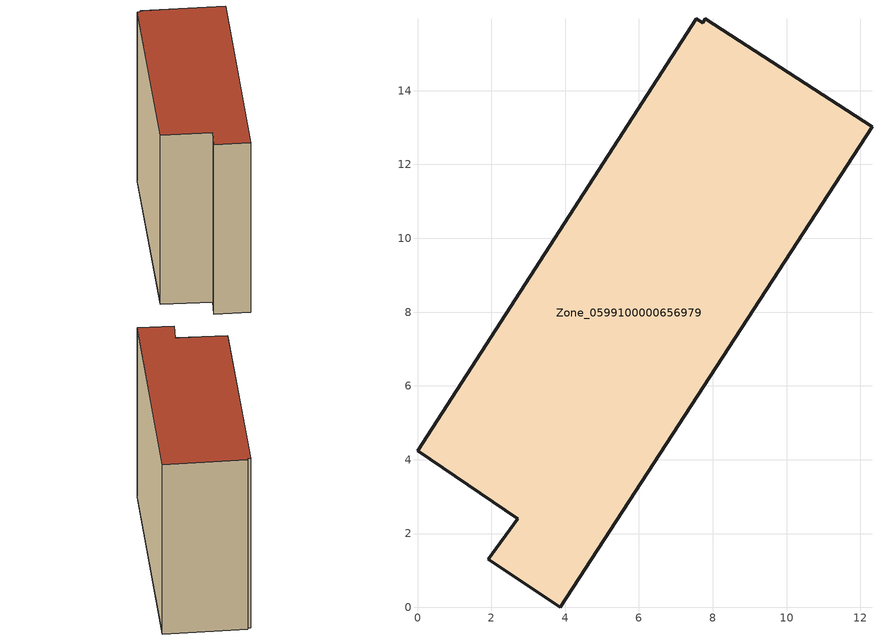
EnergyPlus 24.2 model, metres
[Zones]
Zone_0599100000656979
 floor ground (C_G): 1.92,1.31 2.71,2.4 0,4.24 7.56,15.95 7.73,15.84 7.79,15.95 12.31,13.02 3.86,0 z0
 wall outside (C_F): 2.71,2.4 1.92,1.31 3.86,0 12.31,13.02 7.79,15.95 7.73,15.84 7.56,15.95 0,4.24 2.71,2.4 z0:12.78
 roof outside (C_R): 12.31,13.02 7.79,15.95 7.73,15.84 7.56,15.95 0,4.24 2.71,2.4 1.92,1.31 3.86,0 z12.78
[BUILDING]
Pand.0599100000656979: North Axis=0; Terrain=City; Loads Convergence Tolerance Value=0.04; Temperature Convergence Tolerance Value=0.4; Solar Distribution=FullExterior; Maximum Number of Warmup Days=25; Minimum Number of Warmup Days=1
[Site:Location]
Rotterdam.The.Hague.AP_ZH_NLD Design_Conditions: Latitude=51.96; Longitude=4.45; Time Zone=1; Elevation=-4.5
[SITE:GROUNDTEMPERATURE:BUILDINGSURFACE]
18, 18, 18, 18, 18, 18, 18, 18, 18, 18, 18, 18
[MATERIAL] Thermal Absorptance=0.9; Solar Absorptance=0.7; Visible Absorptance=0.7
Name | Roughness | Thickness | Conductivity | Density | Specific Heat
G.TI.1946 | MediumSmooth | 0.15 | 1 | 540 | 1210
F.TI.1946 | Rough | 0.3 | 0.857143 | 1920 | 840
R.TI.1946 | MediumRough | 0.2 | 0.1 | 1500 | 1000
[CONSTRUCTION]
C_G: G.TI.1946
C_F: F.TI.1946
C_R: R.TI.1946
[ZONE]
Zone_0599100000656979: Type=1; Multiplier=1; Ceiling Height=Autocalculate; Volume=Autocalculate; Floor Area=autocalculate; Part of Total Floor Area=Yes
[ZONEINFILTRATION:DESIGNFLOWRATE]
Infil_Zone_0599100000656979: Zone or ZoneList or Space or SpaceList=Zone_0599100000656979; Schedule=AlwaysOn; Design Flow Rate Calculation Method=Flow/Area; Flow Rate per Floor Area=0.003; Constant Term Coefficient=1; Temperature Term Coefficient=0; Velocity Term Coefficient=0; Velocity Squared Term Coefficient=0
[HVACTEMPLATE:ZONE:IDEALLOADSAIRSYSTEM]
Zone_0599100000656979: Maximum Heating Supply Air Temperature=50; Minimum Cooling Supply Air Temperature=13; Maximum Heating Supply Air Humidity Ratio=0.0156; Minimum Cooling Supply Air Humidity Ratio=0.0077; Heating Limit=NoLimit; Cooling Limit=NoLimit; Dehumidification Control Type=ConstantSensibleHeatRatio; Cooling Sensible Heat Ratio=0.7; Dehumidification Setpoint=60; Humidification Control Type=None; Humidification Setpoint=30; Outdoor Air Method=None; Outdoor Air Flow Rate per Person=0.00944; Outdoor Air Flow Rate per Zone Floor Area=0; Outdoor Air Flow Rate per Zone=0; Demand Controlled Ventilation Type=None; Outdoor Air Economizer Type=NoEconomizer; Heat Recovery Type=None; Sensible Heat Recovery Effectiveness=0.7; Latent Heat Recovery Effectiveness=0.65
[ZONECONTROL:THERMOSTAT]
ThermostatControl_Zone_0599100000656979: Zone or ZoneList=Zone_0599100000656979; Control Type Schedule=DualSetpointControlType; Control 1=Thermostat_Zone_0599100000656979; Temperature Difference Between Cutout And Setpoint=0
[THERMOSTATSETPOINT:DUALSETPOINT]
Thermostat_Zone_0599100000656979: Heating Setpoint Temperature Schedule=HeatingSetpoint_Zone_0599100000656979; Cooling Setpoint Temperature Schedule=CoolingSetpoint_Zone_0599100000656979
[SCHEDULE:COMPACT]
HeatingSetpoint_Zone_0599100000656979: Through: 12/31, For: AllDays, Until: 24:00, 21
CoolingSetpoint_Zone_0599100000656979: Through: 12/31, For: AllDays, Until: 24:00, 24
DualSetpointControlType: Through: 12/31, For: AllDays, Until: 24:00, 4
AlwaysOn: Through: 12/31, For: AllDays, Until: 24:00, 1
